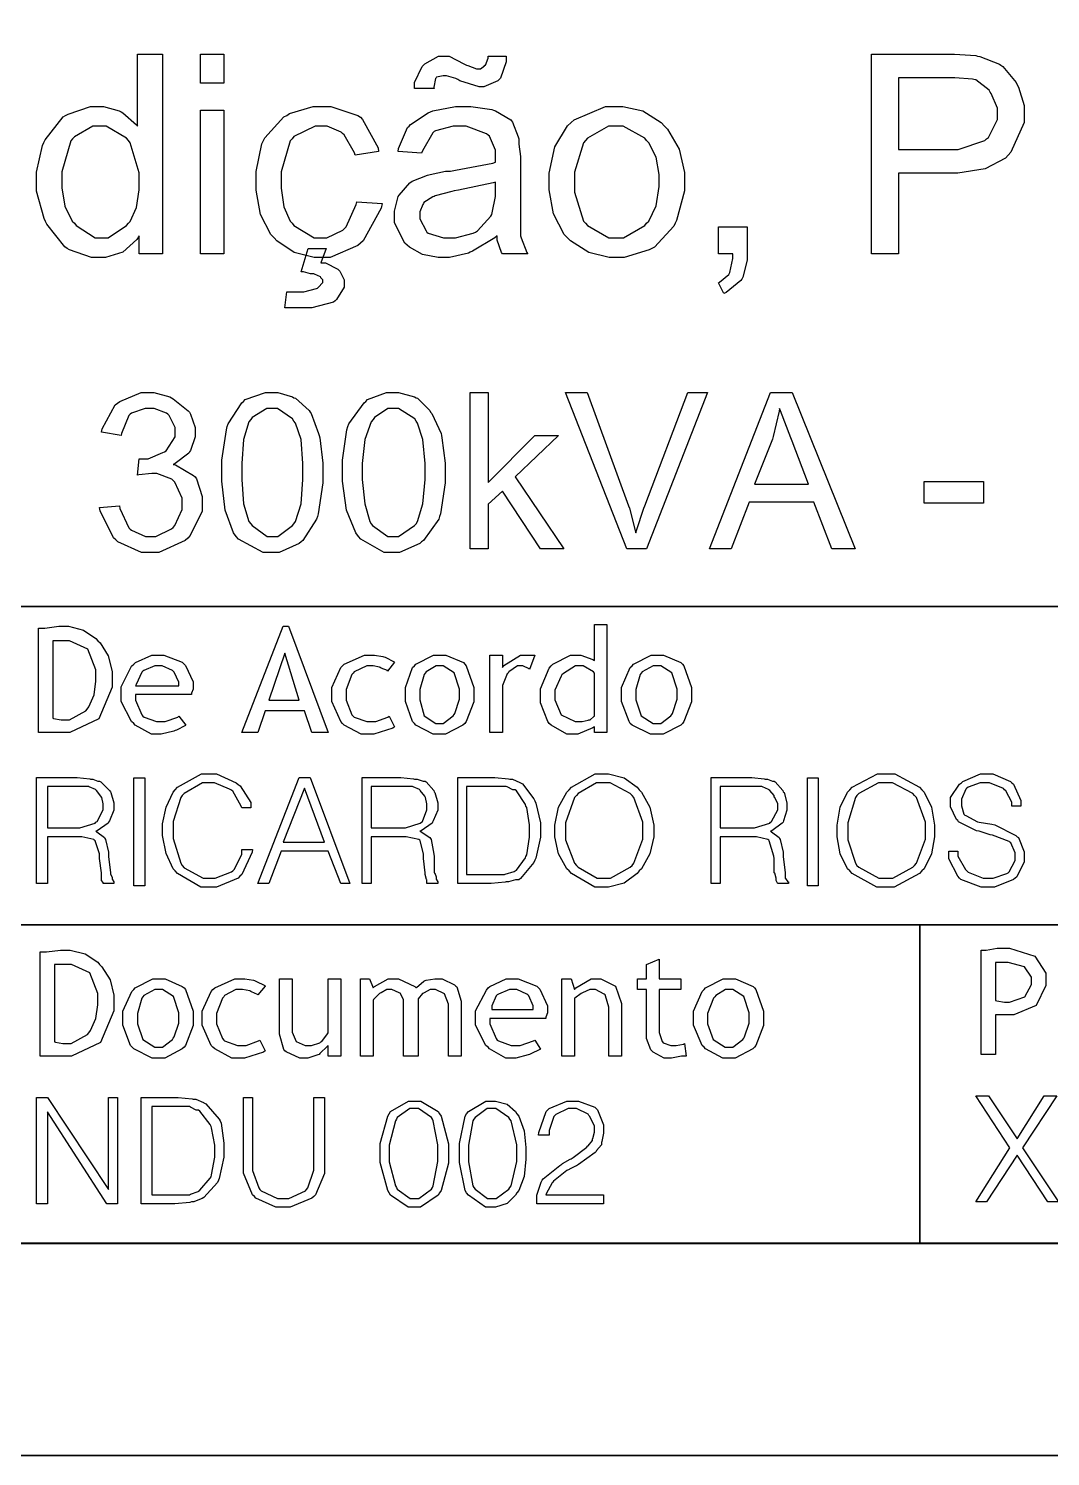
# Model space of a CAD drawing. Extents: x 0 to 210, y 0 to 297.
# Drawn here: x 110.72 to 134.81, y -0.41 to 33.24 of the extents above; entities that cross this region are included whole.
import ezdxf

# ---------------------------------------------------------------- set-up
doc = ezdxf.new("R2010")
doc.units = 0
doc.header["$MEASUREMENT"] = 0
for name, color, linetype in [('C00-00-00-BLACK', 7, 'Continuous'), ('C59-59-59', 251, 'Continuous'), ('CFF-7E-00', 30, 'Continuous')]:
    doc.layers.add(name, color=color, linetype=linetype)

msp = doc.modelspace()

# ---------------------------------------------------------------- linework, layer by layer
at = {"layer": 'C00-00-00-BLACK', "const_width": 0.0423}
msp.add_lwpolyline([(0.0427, -0.3886), (210.36, -0.3886), (210.36, 296.883), (0.0427, 296.883), (0.0427, -0.3886)], close=True, dxfattribs=at)
at = {"layer": 'C00-00-00-BLACK'}
for points in [[(113.324, 27.9273), (113.324, 28.3531), (113.271, 28.2677), (112.936, 27.9701), (112.527, 27.8419), (112.39, 27.8419), (112.199, 27.8419), (111.68, 28.0224), (111.628, 28.0541), (111.574, 28.0968), (111.148, 28.6274), (111.117, 28.6907), (111.085, 28.7652), (110.906, 29.4087), (110.906, 29.6223), (110.906, 29.8566), (111.042, 30.4822), (111.075, 30.5566), (111.107, 30.62), (111.531, 31.1602), (111.585, 31.1919), (111.649, 31.2236), (112.172, 31.4027), (112.347, 31.4027), (112.484, 31.4027), (112.854, 31.298), (112.897, 31.276), (112.94, 31.2553), (113.26, 30.97), (113.282, 30.9383), (113.282, 32.6333), (113.874, 32.6333), (113.874, 27.9273), (113.324, 27.9273)], [(114.766, 31.9539), (114.766, 32.6333), (115.318, 32.6333), (115.318, 31.9539), (114.766, 31.9539)], [(119.811, 31.8272), (119.811, 31.9664), (119.991, 32.3481), (120.023, 32.3798), (120.055, 32.4115), (120.381, 32.592), (120.492, 32.592), (120.628, 32.592), (120.978, 32.4115), (121.041, 32.3798), (121.073, 32.3701), (121.272, 32.293), (121.338, 32.293), (121.369, 32.293), (121.465, 32.3591), (121.465, 32.3798), (121.485, 32.3798), (121.55, 32.5396), (121.55, 32.592), (121.976, 32.592), (121.976, 32.4542), (121.838, 32.0697), (121.806, 32.038), (121.775, 32.0063), (121.447, 31.8685), (121.338, 31.8685), (121.338, 31.8685), (120.883, 32.0063), (120.831, 32.038), (120.788, 32.0601), (120.565, 32.1235), (120.492, 32.1235), (120.492, 32.1235), (120.332, 32.0918), (120.322, 32.0807), (120.311, 32.0601), (120.268, 31.8589), (120.279, 31.8272), (119.811, 31.8272)], [(130.586, 27.9273), (130.586, 32.6333), (132.366, 32.6333), (132.545, 32.6333), (133.043, 32.603), (133.085, 32.592), (133.139, 32.5823), (133.606, 32.4018), (133.638, 32.3798), (133.679, 32.3481), (133.998, 31.965), (134.02, 31.9112), (134.051, 31.8589), (134.189, 31.422), (134.189, 31.276), (134.189, 31.0224), (133.871, 30.3223), (133.808, 30.2576), (133.744, 30.1845), (133.266, 29.9351), (132.621, 29.8345), (132.407, 29.8345), (131.22, 29.8345), (131.22, 27.9273), (130.586, 27.9273)], [(131.22, 30.3871), (132.407, 30.3871), (132.631, 30.3871), (133.256, 30.6007), (133.3, 30.6421), (133.342, 30.6737), (133.554, 31.0954), (133.554, 31.2346), (133.554, 31.3614), (133.405, 31.71), (133.385, 31.7417), (133.362, 31.7845), (133.043, 32.0284), (133.001, 32.038), (132.968, 32.0491), (132.547, 32.0807), (132.407, 32.0807), (131.22, 32.0807), (131.22, 30.3871)], [(114.766, 27.9273), (114.766, 31.3187), (115.318, 31.3187), (115.318, 27.9273), (114.766, 27.9273)], [(118.453, 29.1565), (119.049, 29.1152), (119.027, 29.0091), (118.602, 28.2346), (118.539, 28.1809), (118.475, 28.1285), (117.824, 27.8419), (117.607, 27.8419), (117.449, 27.8419), (116.975, 27.9645), (116.567, 28.236), (116.503, 28.3104), (116.429, 28.3848), (116.18, 28.8561), (116.08, 29.4308), (116.08, 29.6223), (116.08, 29.8676), (116.218, 30.5263), (116.25, 30.5993), (116.282, 30.6627), (116.736, 31.1602), (116.8, 31.1919), (116.863, 31.2346), (117.421, 31.4027), (117.607, 31.4027), (117.84, 31.4027), (118.475, 31.1919), (118.539, 31.1492), (118.591, 31.0968), (118.953, 30.4298), (118.965, 30.3444), (118.412, 30.2576), (118.401, 30.3113), (118.157, 30.7371), (118.116, 30.7689), (118.083, 30.8005), (117.758, 30.9383), (117.65, 30.9383), (117.469, 30.9383), (116.969, 30.6958), (116.928, 30.6421), (116.885, 30.5897), (116.673, 29.8649), (116.673, 29.6223), (116.673, 29.4776), (116.736, 29.0408), (116.885, 28.7032), (116.928, 28.6494), (116.969, 28.597), (117.447, 28.3104), (117.607, 28.3104), (117.744, 28.3104), (118.126, 28.4909), (118.157, 28.5226), (118.199, 28.5654), (118.442, 29.0932), (118.453, 29.1565)], [(121.763, 28.3531), (121.71, 28.3104), (121.179, 27.9907), (121.127, 27.9687), (121.084, 27.948), (120.639, 27.8419), (120.492, 27.8419), (120.369, 27.8419), (120.001, 27.9122), (119.694, 28.0858), (119.641, 28.1382), (119.587, 28.1823), (119.345, 28.6604), (119.345, 28.8189), (119.345, 28.936), (119.42, 29.253), (119.43, 29.2847), (119.451, 29.3164), (119.705, 29.6017), (119.727, 29.6223), (119.759, 29.6444), (120.118, 29.7822), (120.15, 29.7918), (120.182, 29.8028), (120.541, 29.8772), (120.661, 29.8772), (120.777, 29.8993), (121.657, 30.0674), (121.722, 30.0881), (121.722, 30.1308), (121.722, 30.2259), (121.722, 30.2576), (121.722, 30.3747), (121.582, 30.7055), (121.55, 30.7261), (121.507, 30.7578), (121.03, 30.9383), (120.872, 30.9383), (120.723, 30.9383), (120.311, 30.8322), (120.279, 30.8102), (120.246, 30.7785), (120.001, 30.3568), (119.98, 30.303), (119.43, 30.3444), (119.44, 30.4092), (119.652, 30.9066), (119.684, 30.9383), (119.716, 30.981), (120.139, 31.2553), (120.192, 31.276), (120.245, 31.298), (120.778, 31.4027), (120.957, 31.4027), (121.138, 31.4027), (121.635, 31.3297), (121.679, 31.3187), (121.721, 31.298), (122.081, 31.0872), (122.102, 31.0651), (122.123, 31.0334), (122.261, 30.6848), (122.272, 30.6421), (122.272, 30.5153), (122.315, 30.2273), (122.315, 30.1308), (122.315, 29.3688), (122.315, 29.1152), (122.315, 28.5447), (122.315, 28.3531), (122.324, 28.3104), (122.462, 27.959), (122.484, 27.9273), (121.89, 27.9273), (121.868, 27.959), (121.763, 28.2553), (121.763, 28.3531)], [(122.991, 29.6223), (122.991, 29.8304), (123.119, 30.4505), (123.417, 30.9494), (123.503, 31.0224), (123.576, 31.0858), (124.316, 31.4027), (124.564, 31.4027), (124.722, 31.4027), (125.198, 31.298), (125.632, 31.0238), (125.706, 30.9383), (125.78, 30.8653), (126.052, 30.3968), (126.175, 29.8483), (126.175, 29.665), (126.175, 29.4115), (125.991, 28.7128), (125.96, 28.6494), (125.928, 28.586), (125.473, 28.0858), (125.41, 28.0541), (125.347, 28.0224), (124.759, 27.8419), (124.564, 27.8419), (124.404, 27.8419), (123.926, 27.9645), (123.49, 28.236), (123.417, 28.3104), (123.343, 28.3848), (123.092, 28.8713), (122.991, 29.4349), (122.991, 29.6223)], [(111.499, 29.6223), (111.499, 29.4817), (111.567, 29.0573), (111.744, 28.7032), (111.797, 28.6494), (111.839, 28.597), (112.282, 28.3104), (112.431, 28.3104), (112.59, 28.3104), (113.025, 28.597), (113.07, 28.6494), (113.111, 28.6921), (113.26, 29.0201), (113.324, 29.4418), (113.324, 29.581), (113.324, 29.8359), (113.111, 30.547), (113.07, 30.5993), (113.025, 30.6531), (112.548, 30.9383), (112.39, 30.9383), (112.23, 30.9383), (111.796, 30.6848), (111.755, 30.6421), (111.712, 30.5897), (111.499, 29.8649), (111.499, 29.6223)], [(123.587, 29.6223), (123.587, 29.3798), (123.799, 28.7032), (123.842, 28.6494), (123.894, 28.597), (124.395, 28.3104), (124.564, 28.3104), (124.743, 28.3104), (125.24, 28.597), (125.283, 28.6494), (125.335, 28.7032), (125.51, 29.0628), (125.579, 29.5148), (125.579, 29.665), (125.579, 29.8028), (125.51, 30.2121), (125.335, 30.547), (125.283, 30.5993), (125.24, 30.6531), (124.732, 30.9383), (124.564, 30.9383), (124.383, 30.9383), (123.894, 30.6531), (123.842, 30.5993), (123.799, 30.547), (123.587, 29.8538), (123.587, 29.6223)], [(121.722, 29.6223), (121.668, 29.6017), (120.85, 29.4335), (120.745, 29.4115), (120.691, 29.4018), (120.3, 29.2957), (120.279, 29.2847), (120.246, 29.2751), (120.033, 29.1373), (120.023, 29.1152), (120.012, 29.0945), (119.939, 28.9195), (119.939, 28.8603), (119.939, 28.7555), (120.085, 28.4689), (120.107, 28.4372), (120.139, 28.4165), (120.498, 28.3104), (120.618, 28.3104), (120.777, 28.3104), (121.2, 28.4165), (121.254, 28.4372), (121.295, 28.4689), (121.612, 28.8189), (121.634, 28.8603), (121.645, 28.8933), (121.722, 29.2819), (121.722, 29.4115), (121.722, 29.6223)], [(126.979, 27.9273), (126.979, 28.564), (127.659, 28.564), (127.659, 27.9273), (127.659, 27.7799), (127.552, 27.3775), (127.532, 27.3348), (127.51, 27.3031), (127.158, 27.0178), (127.106, 26.9958), (126.979, 27.2493), (127, 27.2603), (127.222, 27.4409), (127.233, 27.4616), (127.243, 27.4932), (127.317, 27.8198), (127.317, 27.9273), (126.979, 27.9273)], [(117.139, 27.5029), (117.308, 28.0541), (117.734, 28.0541), (117.607, 27.7151), (117.712, 27.7151), (118.008, 27.5676), (118.03, 27.5456), (118.051, 27.5249), (118.157, 27.3182), (118.157, 27.2493), (118.157, 27.1446), (117.978, 26.858), (117.946, 26.8263), (117.904, 26.7946), (117.394, 26.6568), (117.224, 26.6568), (117.107, 26.6568), (116.845, 26.6568), (116.759, 26.6568), (116.8, 27.0371), (116.873, 27.0371), (117.04, 27.0371), (117.096, 27.0371), (117.202, 27.0371), (117.501, 27.1129), (117.523, 27.1225), (117.544, 27.1336), (117.65, 27.2535), (117.65, 27.2921), (117.65, 27.3141), (117.607, 27.361), (117.607, 27.3761), (117.596, 27.3871), (117.458, 27.4519), (117.438, 27.4616), (117.362, 27.4616), (117.194, 27.5029), (117.139, 27.5029)], [(112.39, 21.9494), (112.856, 21.9921), (112.866, 21.9287), (113.079, 21.474), (113.112, 21.4423), (113.144, 21.4216), (113.469, 21.2728), (113.578, 21.2728), (113.714, 21.2728), (114.085, 21.4519), (114.128, 21.4836), (114.16, 21.5263), (114.34, 21.9081), (114.34, 22.0348), (114.34, 22.174), (114.16, 22.5461), (114.128, 22.5874), (114.096, 22.6191), (113.739, 22.7569), (113.621, 22.7569), (113.621, 22.7569), (113.313, 22.7252), (113.282, 22.7142), (113.324, 23.0959), (113.345, 23.0959), (113.409, 23.0959), (113.409, 23.0959), (113.535, 23.0959), (113.884, 23.2447), (113.917, 23.2654), (113.958, 23.2875), (114.171, 23.6196), (114.171, 23.7298), (114.171, 23.8359), (114.033, 24.1226), (114.001, 24.1543), (113.969, 24.1763), (113.676, 24.2838), (113.578, 24.2838), (113.461, 24.2838), (113.144, 24.1763), (113.112, 24.1543), (113.079, 24.1226), (112.907, 23.6995), (112.897, 23.6457), (112.431, 23.7298), (112.452, 23.8042), (112.759, 24.3692), (112.813, 24.4106), (112.866, 24.4533), (113.367, 24.6641), (113.535, 24.6641), (113.672, 24.6641), (114.042, 24.5594), (114.085, 24.5374), (114.126, 24.5167), (114.479, 24.23), (114.512, 24.1984), (114.533, 24.1556), (114.639, 23.8373), (114.639, 23.7298), (114.639, 23.6141), (114.533, 23.2971), (114.512, 23.2654), (114.49, 23.2337), (114.169, 22.9912), (114.128, 22.9691), (114.18, 22.9595), (114.607, 22.7046), (114.639, 22.6715), (114.671, 22.6301), (114.808, 22.2154), (114.808, 22.0762), (114.808, 21.8653), (114.522, 21.2935), (114.469, 21.2301), (114.405, 21.1777), (113.785, 20.8911), (113.578, 20.8911), (113.375, 20.8911), (112.823, 21.146), (112.77, 21.1873), (112.717, 21.2411), (112.4, 21.8763), (112.39, 21.9494)], [(115.274, 22.7996), (115.274, 23.0642), (115.379, 23.7849), (115.401, 23.858), (115.422, 23.9214), (115.739, 24.4216), (115.781, 24.4533), (115.824, 24.496), (116.302, 24.6641), (116.462, 24.6641), (116.589, 24.6641), (116.938, 24.5594), (116.969, 24.5374), (117.011, 24.5277), (117.332, 24.2411), (117.354, 24.1984), (117.374, 24.1667), (117.554, 23.6995), (117.565, 23.6457), (117.585, 23.5934), (117.65, 22.9981), (117.65, 22.7996), (117.65, 22.5351), (117.544, 21.8019), (117.523, 21.7386), (117.501, 21.6752), (117.18, 21.1777), (117.139, 21.146), (117.096, 21.1046), (116.621, 20.8911), (116.462, 20.8911), (116.248, 20.8911), (115.664, 21.2094), (115.612, 21.2728), (115.548, 21.3582), (115.347, 21.8929), (115.274, 22.5737), (115.274, 22.7996)], [(118.116, 22.7996), (118.116, 23.0642), (118.22, 23.7849), (118.243, 23.858), (118.263, 23.9214), (118.623, 24.4216), (118.666, 24.4533), (118.708, 24.496), (119.155, 24.6641), (119.304, 24.6641), (119.44, 24.6641), (119.811, 24.5594), (119.853, 24.5374), (119.885, 24.5277), (120.171, 24.2411), (120.192, 24.1984), (120.224, 24.1667), (120.438, 23.6995), (120.449, 23.6457), (120.458, 23.5934), (120.534, 22.9981), (120.534, 22.7996), (120.534, 22.5351), (120.427, 21.8019), (120.406, 21.7386), (120.384, 21.6752), (120.022, 21.1777), (119.98, 21.146), (119.937, 21.1046), (119.462, 20.8911), (119.304, 20.8911), (119.101, 20.8911), (118.549, 21.2094), (118.496, 21.2728), (118.433, 21.3582), (118.211, 21.8929), (118.116, 22.5737), (118.116, 22.7996)], [(121.127, 20.9765), (121.127, 24.6641), (121.55, 24.6641), (121.55, 22.5447), (122.652, 23.6457), (123.206, 23.6457), (122.188, 22.6715), (123.333, 20.9765), (122.78, 20.9765), (121.89, 22.3339), (121.55, 22.0348), (121.55, 20.9765), (121.127, 20.9765)], [(124.817, 20.9765), (123.376, 24.6641), (123.883, 24.6641), (124.86, 21.9921), (124.881, 21.9397), (125.018, 21.4106), (125.029, 21.3568), (125.05, 21.4106), (125.218, 21.9397), (125.24, 21.9921), (126.258, 24.6641), (126.724, 24.6641), (125.283, 20.9765), (124.817, 20.9765)], [(126.767, 20.9765), (128.209, 24.6641), (128.717, 24.6641), (130.201, 20.9765), (129.651, 20.9765), (129.228, 22.0762), (127.701, 22.0762), (127.276, 20.9765), (126.767, 20.9765)], [(115.739, 22.7996), (115.739, 22.6109), (115.781, 22.0417), (115.91, 21.6228), (115.954, 21.569), (115.985, 21.5277), (116.342, 21.2728), (116.462, 21.2728), (116.589, 21.2728), (116.938, 21.5277), (116.969, 21.569), (117.011, 21.6228), (117.139, 22.0417), (117.181, 22.6109), (117.181, 22.7996), (117.181, 22.9884), (117.139, 23.552), (117.011, 23.9434), (116.969, 23.9848), (116.938, 24.0385), (116.581, 24.2838), (116.462, 24.2838), (116.334, 24.2838), (115.985, 24.0702), (115.954, 24.0275), (115.91, 23.9751), (115.781, 23.5562), (115.739, 22.9898), (115.739, 22.7996)], [(118.582, 22.7996), (118.582, 22.6109), (118.64, 22.0417), (118.762, 21.6228), (118.795, 21.569), (118.827, 21.5277), (119.184, 21.2728), (119.304, 21.2728), (119.44, 21.2728), (119.811, 21.5277), (119.853, 21.569), (119.885, 21.6228), (120.007, 22.0417), (120.066, 22.6109), (120.066, 22.7996), (120.066, 22.9884), (120.007, 23.552), (119.885, 23.9434), (119.853, 23.9848), (119.822, 24.0385), (119.433, 24.2838), (119.304, 24.2838), (119.187, 24.2838), (118.87, 24.0702), (118.838, 24.0275), (118.794, 23.9751), (118.645, 23.5562), (118.582, 22.9898), (118.582, 22.7996)], [(127.828, 22.5034), (129.1, 22.5034), (128.717, 23.519), (128.685, 23.5934), (128.441, 24.23), (128.421, 24.2838), (128.41, 24.2204), (128.272, 23.6251), (128.251, 23.5617), (127.828, 22.5034)], [(131.826, 22.564), (133.223, 22.564), (133.223, 22.0555), (131.826, 22.0555), (131.826, 22.564)], [(124.053, 16.6522), (124.053, 16.7804), (124.021, 16.7597), (123.662, 16.6109), (123.544, 16.6109), (123.405, 16.6109), (123.034, 16.8231), (122.991, 16.8644), (122.96, 16.9072), (122.78, 17.3523), (122.78, 17.4997), (122.78, 17.6802), (122.991, 18.1694), (123.034, 18.2218), (123.077, 18.2645), (123.49, 18.4754), (123.629, 18.4754), (123.734, 18.4754), (124.021, 18.3706), (124.053, 18.3486), (124.053, 19.1961), (124.349, 19.1961), (124.349, 16.6522), (124.053, 16.6522)], [(111.456, 16.6522), (110.947, 16.6522), (110.947, 19.1106), (111.095, 19.1106), (111.428, 19.1534), (111.54, 19.1534), (111.656, 19.1534), (112.007, 19.0638), (112.305, 18.8681), (112.347, 18.8143), (112.4, 18.762), (112.595, 18.4547), (112.686, 18.0881), (112.686, 17.9655), (112.686, 17.7188), (112.373, 16.9761), (111.685, 16.6522), (111.456, 16.6522)], [(117.395, 16.6522), (117.224, 17.1607), (116.292, 17.1607), (116.123, 16.6522), (115.739, 16.6522), (116.716, 19.1534), (116.842, 19.1534), (117.777, 16.6522), (117.395, 16.6522)], [(111.286, 18.8143), (111.286, 16.9912), (111.307, 16.9816), (111.481, 16.9499), (111.54, 16.9499), (111.677, 16.9499), (112.062, 17.1621), (112.094, 17.2034), (112.135, 17.2572), (112.262, 17.5369), (112.305, 17.8594), (112.305, 17.9655), (112.305, 18.1281), (112.113, 18.6132), (111.683, 18.8143), (111.54, 18.8143), (111.476, 18.8143), (111.333, 18.8143), (111.286, 18.8143)], [(116.759, 18.5181), (116.377, 17.4143), (117.096, 17.4143), (116.759, 18.5181)], [(114.554, 17.5424), (113.239, 17.5424), (113.239, 17.4157), (113.386, 17.0656), (113.409, 17.0339), (113.44, 17.0133), (113.734, 16.9072), (113.832, 16.9072), (113.936, 16.9072), (114.233, 17.0133), (114.254, 17.0339), (114.424, 16.8217), (114.413, 16.8121), (114.202, 16.706), (114.171, 16.6949), (114.139, 16.6853), (113.845, 16.6109), (113.748, 16.6109), (113.61, 16.6109), (113.228, 16.8231), (113.196, 16.8644), (113.143, 16.9072), (112.897, 17.3839), (112.897, 17.5424), (112.897, 17.723), (113.143, 18.2108), (113.196, 18.2645), (113.237, 18.2962), (113.619, 18.4754), (113.748, 18.4754), (113.906, 18.4754), (114.34, 18.3072), (114.383, 18.2645), (114.414, 18.2328), (114.596, 17.8415), (114.596, 17.7105), (114.596, 17.6692), (114.554, 17.5741), (114.554, 17.5424)], [(113.789, 18.2218), (113.694, 18.2218), (113.429, 18.1143), (113.409, 18.0923), (113.386, 18.0716), (113.249, 17.785), (113.239, 17.7533), (114.254, 17.7533), (114.254, 17.8387), (114.148, 18.0716), (114.128, 18.0923), (114.106, 18.1143), (113.867, 18.2218), (113.789, 18.2218)], [(119.345, 18.3059), (119.177, 18.0923), (119.177, 18.1143), (119.028, 18.1694), (119.007, 18.1791), (118.985, 18.1901), (118.842, 18.2218), (118.795, 18.2218), (118.688, 18.2218), (118.39, 18.0826), (118.369, 18.0496), (118.338, 18.0178), (118.2, 17.6623), (118.2, 17.5424), (118.2, 17.4157), (118.338, 17.0656), (118.369, 17.0339), (118.39, 17.0133), (118.693, 16.9072), (118.795, 16.9072), (118.9, 16.9072), (119.187, 17.0133), (119.218, 17.0339), (119.345, 16.7804), (119.302, 16.7487), (118.856, 16.6109), (118.708, 16.6109), (118.559, 16.6109), (118.157, 16.8231), (118.116, 16.8644), (118.073, 16.9072), (117.861, 17.3839), (117.861, 17.5424), (117.861, 17.7133), (118.073, 18.1791), (118.116, 18.2218), (118.157, 18.2645), (118.635, 18.4754), (118.795, 18.4754), (118.868, 18.4754), (119.07, 18.4451), (119.091, 18.434), (119.123, 18.4244), (119.334, 18.3169), (119.345, 18.3059)], [(119.6, 17.5424), (119.6, 17.7133), (119.768, 18.1791), (119.811, 18.2218), (119.842, 18.2645), (120.264, 18.4754), (120.406, 18.4754), (120.554, 18.4754), (120.967, 18.2962), (120.999, 18.2645), (121.03, 18.2218), (121.211, 17.7133), (121.211, 17.5424), (121.211, 17.3729), (121.03, 16.9072), (120.999, 16.8644), (120.956, 16.8231), (120.542, 16.6109), (120.406, 16.6109), (120.257, 16.6109), (119.842, 16.8231), (119.811, 16.8644), (119.768, 16.9072), (119.6, 17.3839), (119.6, 17.5424)], [(119.939, 17.5424), (119.939, 17.4184), (120.044, 17.045), (120.315, 16.8644), (120.406, 16.8644), (120.49, 16.8644), (120.723, 17.045), (120.745, 17.0767), (120.766, 17.0987), (120.872, 17.4322), (120.872, 17.5424), (120.872, 17.672), (120.749, 18.0578), (120.492, 18.2218), (120.406, 18.2218), (120.321, 18.2218), (120.086, 18.0826), (120.066, 18.0496), (120.044, 18.0178), (119.939, 17.6623), (119.939, 17.5424)], [(122.525, 18.1378), (122.514, 18.1488), (122.364, 18.2218), (122.315, 18.2218), (122.24, 18.2218), (122.039, 18.0826), (122.018, 18.0496), (121.996, 18.0289), (121.89, 17.7602), (121.89, 17.6692), (121.89, 16.6522), (121.593, 16.6522), (121.593, 18.4754), (121.89, 18.4754), (121.89, 18.1791), (121.922, 18.2328), (122.311, 18.4754), (122.441, 18.4754), (122.494, 18.4754), (122.612, 18.4754), (122.652, 18.4754), (122.525, 18.1378)], [(124.053, 18.0496), (124.03, 18.0826), (123.792, 18.2218), (123.714, 18.2218), (123.607, 18.2218), (123.322, 18.0413), (123.29, 18.0082), (123.268, 17.9765), (123.121, 17.6513), (123.121, 17.5424), (123.121, 17.4239), (123.274, 17.0656), (123.603, 16.9072), (123.714, 16.9072), (123.766, 16.9072), (123.904, 16.9402), (123.926, 16.9499), (123.957, 16.9499), (124.041, 17.0243), (124.053, 17.0339), (124.053, 18.0496)], [(124.69, 17.5424), (124.69, 17.7133), (124.901, 18.1791), (124.944, 18.2218), (124.976, 18.2645), (125.396, 18.4754), (125.537, 18.4754), (125.685, 18.4754), (126.088, 18.2962), (126.132, 18.2645), (126.164, 18.2218), (126.344, 17.7133), (126.344, 17.5424), (126.344, 17.3729), (126.164, 16.9072), (126.132, 16.8644), (126.088, 16.8231), (125.674, 16.6109), (125.537, 16.6109), (125.377, 16.6109), (124.943, 16.8231), (124.901, 16.8644), (124.87, 16.9072), (124.69, 17.3839), (124.69, 17.5424)], [(125.029, 17.5424), (125.029, 17.4184), (125.155, 17.045), (125.44, 16.8644), (125.537, 16.8644), (125.621, 16.8644), (125.853, 17.045), (125.876, 17.0767), (125.896, 17.0987), (126.005, 17.4322), (126.005, 17.5424), (126.005, 17.672), (125.881, 18.0578), (125.622, 18.2218), (125.537, 18.2218), (125.441, 18.2218), (125.177, 18.0826), (125.156, 18.0496), (125.134, 18.0178), (125.029, 17.6623), (125.029, 17.5424)], [(110.906, 13.0914), (110.906, 15.5925), (111.755, 15.5925), (111.859, 15.5925), (112.156, 15.5608), (112.178, 15.5498), (112.23, 15.5498), (112.35, 15.5071), (112.39, 15.5071), (112.422, 15.4864), (112.621, 15.2852), (112.644, 15.2535), (112.653, 15.2328), (112.729, 14.9944), (112.729, 14.9145), (112.729, 14.8194), (112.621, 14.5659), (112.601, 14.5342), (112.59, 14.5135), (112.336, 14.333), (112.305, 14.322), (112.325, 14.3123), (112.506, 14.1745), (112.517, 14.1525), (112.527, 14.1318), (112.601, 13.8286), (112.601, 13.7267), (112.644, 13.3449), (112.644, 13.3132), (112.686, 13.243), (112.686, 13.2182), (112.686, 13.1975), (112.729, 13.1341), (112.729, 13.1341), (112.729, 13.0914), (112.474, 13.0914), (112.474, 13.1134), (112.431, 13.1616), (112.431, 13.1768), (112.431, 13.2195), (112.431, 13.3146), (112.431, 13.3449), (112.39, 13.6839), (112.39, 13.7914), (112.284, 14.1001), (112.263, 14.1097), (112.252, 14.1318), (111.974, 14.1952), (111.882, 14.1952), (111.16, 14.1952), (111.16, 13.0914), (110.906, 13.0914)], [(113.199, 15.5787), (113.454, 15.5787), (113.454, 13.039), (113.199, 13.039), (113.199, 15.5787)], [(115.739, 13.8961), (115.997, 13.8961), (115.985, 13.8327), (115.739, 13.3036), (115.697, 13.2608), (115.655, 13.2195), (115.146, 13.0073), (114.978, 13.0073), (114.776, 13.0073), (114.223, 13.3242), (114.171, 13.3876), (114.128, 13.4414), (113.958, 13.7969), (113.874, 14.2227), (113.874, 14.3647), (113.874, 14.497), (113.958, 14.8939), (114.128, 15.2438), (114.171, 15.2962), (114.223, 15.3596), (114.789, 15.6766), (114.978, 15.6766), (115.146, 15.6766), (115.612, 15.4657), (115.655, 15.423), (115.707, 15.3913), (115.954, 15.0027), (115.954, 14.8718), (115.739, 14.8718), (115.728, 14.9145), (115.527, 15.2645), (115.485, 15.2962), (115.454, 15.3183), (115.097, 15.4643), (114.978, 15.4643), (114.818, 15.4643), (114.383, 15.2108), (114.34, 15.1681), (114.308, 15.1157), (114.128, 14.5535), (114.128, 14.3647), (114.128, 14.1525), (114.308, 13.5682), (114.34, 13.5144), (114.383, 13.4621), (114.829, 13.2182), (114.978, 13.2182), (115.115, 13.2182), (115.496, 13.367), (115.528, 13.3876), (115.559, 13.4193), (115.739, 13.7776), (115.739, 13.8961)], [(116.123, 13.0914), (117.096, 15.5925), (117.354, 15.5925), (118.285, 13.0914), (118.073, 13.0914), (117.777, 13.8534), (116.673, 13.8534), (116.377, 13.0914), (116.123, 13.0914)], [(118.582, 13.0914), (118.582, 15.5925), (119.388, 15.5925), (119.493, 15.5925), (119.789, 15.5608), (119.811, 15.5498), (119.874, 15.5498), (120.017, 15.5071), (120.066, 15.5071), (120.086, 15.4864), (120.268, 15.2852), (120.279, 15.2535), (120.289, 15.2328), (120.365, 14.9944), (120.365, 14.9145), (120.365, 14.8194), (120.257, 14.5659), (120.237, 14.5342), (120.226, 14.5135), (119.971, 14.333), (119.939, 14.322), (119.971, 14.3123), (120.171, 14.1745), (120.192, 14.1525), (120.203, 14.1318), (120.268, 13.7804), (120.279, 13.7267), (120.279, 13.3449), (120.289, 13.3353), (120.322, 13.2485), (120.322, 13.2182), (120.322, 13.1975), (120.365, 13.1341), (120.365, 13.1341), (120.365, 13.0914), (120.107, 13.0914), (120.107, 13.1134), (120.107, 13.1616), (120.107, 13.1768), (120.096, 13.1878), (120.066, 13.3064), (120.066, 13.3449), (120.023, 13.6839), (120.023, 13.7914), (119.949, 14.1001), (119.939, 14.1097), (119.917, 14.1318), (119.615, 14.1952), (119.514, 14.1952), (118.795, 14.1952), (118.795, 13.0914), (118.582, 13.0914)], [(121.423, 15.5925), (121.593, 15.5925), (121.708, 15.5925), (122.028, 15.5608), (122.06, 15.5498), (122.123, 15.5498), (122.293, 15.4754), (122.315, 15.4643), (122.356, 15.4437), (122.63, 15.084), (122.652, 15.0413), (122.673, 14.9889), (122.78, 14.5218), (122.78, 14.3647), (122.78, 14.1841), (122.673, 13.6853), (122.652, 13.6426), (122.63, 13.5902), (122.313, 13.2085), (122.272, 13.1768), (122.198, 13.1768), (122.031, 13.1341), (121.976, 13.1341), (121.954, 13.1244), (121.619, 13.0914), (121.507, 13.0914), (120.831, 13.0914), (120.831, 15.5925), (121.423, 15.5925)], [(123.121, 14.322), (123.121, 14.4639), (123.21, 14.8883), (123.406, 15.2438), (123.46, 15.2962), (123.512, 15.3596), (124.076, 15.6766), (124.265, 15.6766), (124.386, 15.6766), (124.752, 15.5815), (125.06, 15.3596), (125.113, 15.2962), (125.166, 15.2438), (125.361, 14.8883), (125.452, 14.4639), (125.452, 14.322), (125.452, 14.1897), (125.361, 13.7914), (125.166, 13.4414), (125.113, 13.3876), (125.06, 13.3242), (124.752, 13.1024), (124.386, 13.0073), (124.265, 13.0073), (124.063, 13.0073), (123.512, 13.3242), (123.46, 13.3876), (123.406, 13.4414), (123.21, 13.7914), (123.121, 14.1897), (123.121, 14.322)], [(126.81, 13.0914), (126.81, 15.5925), (127.659, 15.5925), (127.763, 15.5925), (128.06, 15.5608), (128.082, 15.5498), (128.134, 15.5498), (128.254, 15.5071), (128.294, 15.5071), (128.315, 15.4864), (128.494, 15.2852), (128.505, 15.2535), (128.525, 15.2328), (128.59, 14.9944), (128.59, 14.9145), (128.59, 14.8194), (128.514, 14.5659), (128.505, 14.5342), (128.483, 14.5135), (128.24, 14.333), (128.209, 14.322), (128.229, 14.3123), (128.41, 14.1745), (128.421, 14.1525), (128.431, 14.1318), (128.505, 13.8286), (128.505, 13.7267), (128.548, 13.3449), (128.548, 13.3132), (128.548, 13.243), (128.548, 13.2182), (128.557, 13.2085), (128.614, 13.1341), (128.633, 13.1341), (128.633, 13.0914), (128.378, 13.0914), (128.367, 13.1024), (128.337, 13.1589), (128.337, 13.1768), (128.337, 13.2195), (128.304, 13.3353), (128.294, 13.3449), (128.294, 13.6839), (128.283, 13.7377), (128.177, 14.1001), (128.167, 14.1097), (128.145, 14.1318), (127.875, 14.1952), (127.786, 14.1952), (127.021, 14.1952), (127.021, 13.0914), (126.81, 13.0914)], [(129.074, 15.5787), (129.329, 15.5787), (129.329, 13.039), (129.074, 13.039), (129.074, 15.5787)], [(129.778, 14.322), (129.778, 14.4639), (129.846, 14.8883), (130.021, 15.2438), (130.074, 15.2962), (130.127, 15.3596), (130.724, 15.6766), (130.923, 15.6766), (131.136, 15.6766), (131.72, 15.3596), (131.773, 15.2962), (131.826, 15.2438), (132, 14.8883), (132.07, 14.4639), (132.07, 14.322), (132.07, 14.1897), (132, 13.7914), (131.826, 13.4414), (131.773, 13.3876), (131.72, 13.3242), (131.122, 13.0073), (130.923, 13.0073), (130.711, 13.0073), (130.127, 13.3242), (130.074, 13.3876), (130.021, 13.4414), (129.846, 13.7914), (129.778, 14.1897), (129.778, 14.322)], [(132.407, 13.8534), (132.62, 13.8534), (132.62, 13.7377), (132.8, 13.4193), (132.832, 13.3876), (132.864, 13.356), (133.222, 13.2182), (133.342, 13.2182), (133.458, 13.2182), (133.776, 13.3242), (133.808, 13.3449), (133.828, 13.367), (133.977, 13.6371), (133.977, 13.7267), (133.977, 13.8121), (133.871, 14.0463), (133.85, 14.0684), (133.828, 14.0794), (133.437, 14.2282), (133.385, 14.2379), (133.128, 14.322), (133.064, 14.333), (132.64, 14.5438), (132.62, 14.5755), (132.588, 14.5976), (132.45, 14.8994), (132.45, 14.9986), (132.45, 15.1157), (132.662, 15.4327), (132.705, 15.4643), (132.737, 15.4974), (133.158, 15.6766), (133.3, 15.6766), (133.448, 15.6766), (133.86, 15.4974), (133.893, 15.4643), (133.934, 15.4327), (134.104, 15.044), (134.104, 14.9145), (133.893, 14.9145), (133.893, 15.011), (133.755, 15.2756), (133.724, 15.2962), (133.701, 15.3279), (133.368, 15.4643), (133.258, 15.4643), (133.15, 15.4643), (132.864, 15.3596), (132.832, 15.3376), (132.81, 15.3169), (132.705, 15.0785), (132.705, 14.9986), (132.705, 14.9255), (132.767, 14.7243), (132.789, 14.7023), (132.81, 14.6926), (133.085, 14.5452), (133.128, 14.5342), (133.427, 14.4914), (133.49, 14.4708), (133.988, 14.2269), (134.02, 14.1952), (134.051, 14.1745), (134.189, 13.8396), (134.189, 13.7267), (134.189, 13.5999), (134.009, 13.2498), (133.977, 13.2182), (133.934, 13.1864), (133.489, 13.0073), (133.342, 13.0073), (133.171, 13.0073), (132.694, 13.1864), (132.662, 13.2182), (132.62, 13.2608), (132.407, 13.6743), (132.407, 13.8107), (132.407, 13.8534)], [(111.16, 14.406), (111.797, 14.406), (111.924, 14.406), (112.282, 14.5135), (112.305, 14.5342), (112.336, 14.5562), (112.474, 14.8249), (112.474, 14.9145), (112.474, 14.9683), (112.441, 15.1171), (112.431, 15.1267), (112.42, 15.1488), (112.314, 15.2866), (112.305, 15.2962), (112.294, 15.3072), (112.145, 15.3706), (112.135, 15.3803), (112.05, 15.3803), (111.859, 15.3803), (111.797, 15.3803), (111.712, 15.3803), (111.16, 15.3803), (111.16, 14.406)], [(116.716, 14.0684), (117.691, 14.0684), (117.224, 15.3376), (116.716, 14.0684)], [(118.795, 14.406), (119.473, 14.406), (119.6, 14.406), (119.949, 14.5135), (119.98, 14.5342), (120.001, 14.5562), (120.107, 14.8249), (120.107, 14.9145), (120.107, 14.9683), (120.075, 15.1171), (120.066, 15.1267), (120.055, 15.1488), (119.949, 15.2866), (119.939, 15.2962), (119.928, 15.3072), (119.779, 15.3706), (119.769, 15.3803), (119.769, 15.3803), (119.514, 15.3803), (119.43, 15.3803), (119.345, 15.3803), (118.795, 15.3803), (118.795, 14.406)], [(121.041, 13.3036), (121.55, 13.3036), (121.645, 13.3036), (121.86, 13.3036), (121.933, 13.3036), (121.954, 13.3146), (122.166, 13.378), (122.188, 13.3876), (122.22, 13.4097), (122.43, 13.6949), (122.441, 13.7267), (122.462, 13.7694), (122.525, 14.1841), (122.525, 14.322), (122.525, 14.4708), (122.462, 14.8828), (122.441, 14.9145), (122.43, 14.9572), (122.22, 15.2756), (122.188, 15.2962), (122.134, 15.2962), (121.996, 15.3706), (121.976, 15.3803), (121.859, 15.3803), (121.594, 15.3803), (121.507, 15.3803), (121.465, 15.3803), (121.041, 15.3803), (121.041, 13.3036)], [(123.376, 14.322), (123.376, 14.1207), (123.587, 13.5682), (123.629, 13.5144), (123.671, 13.4731), (124.116, 13.2182), (124.265, 13.2182), (124.434, 13.2182), (124.901, 13.4731), (124.944, 13.5144), (124.985, 13.5682), (125.198, 14.1345), (125.198, 14.322), (125.198, 14.5342), (124.985, 15.1157), (124.944, 15.1681), (124.901, 15.2108), (124.423, 15.4643), (124.265, 15.4643), (124.105, 15.4643), (123.671, 15.2108), (123.629, 15.1681), (123.587, 15.1157), (123.376, 14.5204), (123.376, 14.322)], [(127.021, 14.406), (127.701, 14.406), (127.828, 14.406), (128.186, 14.5135), (128.209, 14.5342), (128.229, 14.5562), (128.378, 14.8249), (128.378, 14.9145), (128.378, 14.9683), (128.304, 15.1171), (128.294, 15.1267), (128.294, 15.1694), (128.188, 15.2866), (128.167, 15.2962), (128.156, 15.3072), (128.018, 15.3706), (127.998, 15.3803), (127.923, 15.3803), (127.757, 15.3803), (127.701, 15.3803), (127.575, 15.3803), (127.021, 15.3803), (127.021, 14.406)], [(130.032, 14.322), (130.032, 14.1207), (130.212, 13.5682), (130.244, 13.5144), (130.286, 13.4731), (130.763, 13.2182), (130.923, 13.2182), (131.093, 13.2182), (131.559, 13.4731), (131.601, 13.5144), (131.644, 13.5682), (131.858, 14.1345), (131.858, 14.322), (131.858, 14.5342), (131.644, 15.1157), (131.601, 15.1681), (131.559, 15.2108), (131.082, 15.4643), (130.923, 15.4643), (130.752, 15.4643), (130.286, 15.2108), (130.244, 15.1681), (130.212, 15.1157), (130.032, 14.5204), (130.032, 14.322)], [(111.499, 9.022), (110.99, 9.022), (110.99, 11.4804), (111.137, 11.4804), (111.471, 11.5232), (111.583, 11.5232), (111.698, 11.5232), (112.05, 11.4336), (112.347, 11.2379), (112.39, 11.1841), (112.442, 11.1318), (112.638, 10.8245), (112.729, 10.4579), (112.729, 10.3353), (112.729, 10.0886), (112.415, 9.3459), (111.727, 9.022), (111.499, 9.022)], [(133.511, 9.9991), (133.511, 9.0647), (133.169, 9.0647), (133.169, 11.5232), (133.287, 11.5232), (133.55, 11.5645), (133.638, 11.5645), (133.838, 11.5645), (134.439, 11.3798), (134.699, 10.9788), (134.699, 10.8452), (134.699, 10.6881), (134.469, 10.2168), (133.94, 9.9991), (133.765, 9.9991), (133.701, 9.9991), (133.558, 9.9991), (133.511, 9.9991)], [(111.329, 11.1841), (111.329, 9.361), (111.35, 9.3514), (111.523, 9.3183), (111.583, 9.3183), (111.72, 9.3183), (112.103, 9.5319), (112.135, 9.5732), (112.176, 9.627), (112.305, 9.9067), (112.347, 10.2292), (112.347, 10.3353), (112.347, 10.4979), (112.156, 10.983), (111.726, 11.1841), (111.583, 11.1841), (111.519, 11.1841), (111.376, 11.1841), (111.329, 11.1841)], [(125.283, 10.5916), (125.071, 10.5916), (125.071, 10.8452), (125.283, 10.8452), (125.283, 11.1841), (125.579, 11.3109), (125.579, 10.8452), (126.091, 10.8452), (126.091, 10.5916), (125.579, 10.5916), (125.579, 9.6573), (125.579, 9.5843), (125.652, 9.372), (125.663, 9.361), (125.673, 9.3404), (125.856, 9.277), (125.918, 9.277), (125.982, 9.277), (126.153, 9.3086), (126.175, 9.3183), (126.217, 9.022), (126.11, 9.022), (125.87, 8.9793), (125.791, 8.9793), (125.695, 8.9793), (125.441, 9.1171), (125.41, 9.1488), (125.388, 9.1708), (125.283, 9.4409), (125.283, 9.5305), (125.283, 10.5916)], [(133.511, 11.2269), (133.511, 10.3367), (133.543, 10.327), (133.724, 10.2953), (133.724, 10.2953), (133.842, 10.2953), (134.199, 10.4235), (134.359, 10.7087), (134.359, 10.8024), (134.359, 10.8838), (134.193, 11.1263), (133.809, 11.2269), (133.681, 11.2269), (133.681, 11.2269), (133.552, 11.2269), (133.511, 11.2269)], [(112.94, 9.9109), (112.94, 10.0817), (113.153, 10.5503), (113.196, 10.5916), (113.228, 10.6343), (113.648, 10.8452), (113.789, 10.8452), (113.936, 10.8452), (114.34, 10.666), (114.383, 10.6329), (114.414, 10.5916), (114.596, 10.0817), (114.596, 9.9109), (114.596, 9.7427), (114.414, 9.277), (114.383, 9.2342), (114.34, 9.1929), (113.926, 8.9793), (113.789, 8.9793), (113.63, 8.9793), (113.196, 9.1929), (113.155, 9.2342), (113.122, 9.277), (112.94, 9.7524), (112.94, 9.9109)], [(116.292, 10.6757), (116.123, 10.4648), (116.112, 10.4758), (115.974, 10.5392), (115.954, 10.5489), (115.932, 10.5599), (115.755, 10.5916), (115.697, 10.5916), (115.601, 10.5916), (115.336, 10.4538), (115.316, 10.4221), (115.284, 10.3904), (115.146, 10.0307), (115.146, 9.9109), (115.146, 9.7841), (115.284, 9.4354), (115.316, 9.4038), (115.336, 9.3831), (115.638, 9.277), (115.739, 9.277), (115.845, 9.277), (116.133, 9.3831), (116.166, 9.4038), (116.292, 9.1488), (116.25, 9.1171), (115.804, 8.9793), (115.655, 8.9793), (115.506, 8.9793), (115.103, 9.1929), (115.062, 9.2342), (115.019, 9.277), (114.808, 9.7524), (114.808, 9.9109), (114.808, 10.0817), (115.019, 10.5503), (115.062, 10.5916), (115.103, 10.6343), (115.579, 10.8452), (115.739, 10.8452), (115.813, 10.8452), (116.016, 10.8135), (116.038, 10.8024), (116.07, 10.7928), (116.282, 10.6867), (116.292, 10.6757)], [(116.928, 10.8452), (116.928, 9.6573), (116.928, 9.587), (117.023, 9.372), (117.237, 9.277), (117.308, 9.277), (117.383, 9.277), (117.585, 9.3404), (117.607, 9.361), (117.628, 9.372), (117.766, 9.5526), (117.777, 9.5732), (117.777, 10.8452), (118.073, 10.8452), (118.073, 9.022), (117.777, 9.022), (117.777, 9.277), (117.766, 9.2563), (117.585, 9.0868), (117.565, 9.0647), (117.533, 9.0551), (117.301, 8.9793), (117.224, 8.9793), (117.107, 8.9793), (116.79, 9.1281), (116.759, 9.1488), (116.736, 9.1819), (116.632, 9.5388), (116.632, 9.6573), (116.632, 10.8452), (116.928, 10.8452)], [(120.618, 9.022), (120.618, 10.1685), (120.618, 10.2499), (120.522, 10.4924), (120.307, 10.5916), (120.237, 10.5916), (120.183, 10.5916), (120.044, 10.5172), (120.023, 10.5062), (120.001, 10.4965), (119.896, 10.3766), (119.896, 10.3367), (119.896, 9.022), (119.557, 9.022), (119.557, 10.2953), (119.557, 10.3491), (119.483, 10.4965), (119.473, 10.5062), (119.451, 10.5172), (119.276, 10.5916), (119.218, 10.5916), (119.164, 10.5916), (119.028, 10.5172), (119.007, 10.5062), (118.985, 10.4965), (118.848, 10.3587), (118.838, 10.3367), (118.838, 9.022), (118.539, 9.022), (118.539, 10.8452), (118.75, 10.8452), (118.838, 10.6329), (118.87, 10.666), (119.195, 10.8452), (119.304, 10.8452), (119.44, 10.8452), (119.822, 10.666), (119.853, 10.6329), (119.863, 10.644), (120.034, 10.7928), (120.066, 10.8024), (120.086, 10.8135), (120.294, 10.8452), (120.365, 10.8452), (120.469, 10.8452), (120.756, 10.7074), (120.788, 10.6757), (120.808, 10.655), (120.915, 10.3215), (120.915, 10.2099), (120.915, 9.022), (120.618, 9.022)], [(122.907, 9.9109), (121.593, 9.9109), (121.593, 9.7841), (121.741, 9.4354), (121.763, 9.4038), (121.795, 9.3831), (122.089, 9.277), (122.188, 9.277), (122.304, 9.277), (122.621, 9.3831), (122.652, 9.4038), (122.78, 9.1915), (122.769, 9.1819), (122.557, 9.0758), (122.525, 9.0647), (122.494, 9.0551), (122.2, 8.9793), (122.102, 8.9793), (121.963, 8.9793), (121.582, 9.1929), (121.55, 9.2342), (121.496, 9.277), (121.254, 9.7524), (121.254, 9.9109), (121.254, 10.0914), (121.507, 10.5806), (121.55, 10.6329), (121.593, 10.666), (121.974, 10.8452), (122.102, 10.8452), (122.261, 10.8452), (122.695, 10.6757), (122.738, 10.6329), (122.769, 10.6013), (122.949, 10.2126), (122.949, 10.0831), (122.949, 10.0404), (122.907, 9.9439), (122.907, 9.9109)], [(124.391, 9.022), (124.391, 10.0831), (124.391, 10.1796), (124.316, 10.4442), (124.306, 10.4648), (124.284, 10.4869), (124.077, 10.5916), (124.01, 10.5916), (123.946, 10.5916), (123.777, 10.5172), (123.756, 10.5062), (123.745, 10.4965), (123.596, 10.3904), (123.587, 10.3794), (123.587, 9.022), (123.29, 9.022), (123.29, 10.8452), (123.503, 10.8452), (123.587, 10.5916), (123.618, 10.6343), (123.975, 10.8452), (124.095, 10.8452), (124.208, 10.8452), (124.551, 10.6757), (124.69, 10.2636), (124.69, 10.1258), (124.69, 9.022), (124.391, 9.022)], [(126.387, 9.9109), (126.387, 10.0817), (126.597, 10.5503), (126.64, 10.5916), (126.672, 10.6343), (127.092, 10.8452), (127.233, 10.8452), (127.382, 10.8452), (127.797, 10.666), (127.828, 10.6329), (127.86, 10.5916), (128.04, 10.0817), (128.04, 9.9109), (128.04, 9.7427), (127.86, 9.277), (127.828, 9.2342), (127.786, 9.1929), (127.371, 8.9793), (127.233, 8.9793), (127.084, 8.9793), (126.672, 9.1929), (126.64, 9.2342), (126.597, 9.277), (126.387, 9.7524), (126.387, 9.9109)], [(113.282, 9.9109), (113.282, 9.7868), (113.409, 9.4148), (113.694, 9.2342), (113.789, 9.2342), (113.873, 9.2342), (114.106, 9.4134), (114.128, 9.4451), (114.148, 9.4781), (114.254, 9.8034), (114.254, 9.9109), (114.254, 10.0404), (114.132, 10.4276), (113.874, 10.5916), (113.789, 10.5916), (113.694, 10.5916), (113.429, 10.4538), (113.409, 10.4221), (113.386, 10.3904), (113.282, 10.0307), (113.282, 9.9109)], [(122.145, 10.5916), (122.049, 10.5916), (121.795, 10.4869), (121.763, 10.4648), (121.741, 10.4442), (121.634, 10.2058), (121.634, 10.1258), (122.611, 10.1258), (122.611, 10.2113), (122.505, 10.4442), (122.484, 10.4648), (122.462, 10.4869), (122.224, 10.5916), (122.145, 10.5916)], [(126.724, 9.9109), (126.724, 9.7868), (126.851, 9.4148), (127.137, 9.2342), (127.233, 9.2342), (127.318, 9.2342), (127.552, 9.4134), (127.575, 9.4451), (127.595, 9.4781), (127.701, 9.8034), (127.701, 9.9109), (127.701, 10.0404), (127.579, 10.4276), (127.318, 10.5916), (127.233, 10.5916), (127.147, 10.5916), (126.915, 10.4538), (126.894, 10.4221), (126.862, 10.3904), (126.724, 10.0307), (126.724, 9.9109)], [(133.043, 5.5879), (133.85, 6.8613), (133.043, 8.0905), (133.342, 8.0905), (134.02, 7.0721), (134.656, 8.0905), (134.954, 8.0905), (134.147, 6.8613), (134.995, 5.5879), (134.742, 5.5879), (134.02, 6.6918), (133.3, 5.5879), (133.043, 5.5879)], [(110.906, 5.5452), (110.906, 8.0491), (111.16, 8.0491), (112.601, 5.8842), (112.601, 8.0491), (112.813, 8.0491), (112.813, 5.5452), (112.559, 5.5452), (111.16, 7.7074), (111.16, 5.5452), (110.906, 5.5452)], [(113.958, 8.0491), (114.128, 8.0491), (114.245, 8.0491), (114.574, 8.0174), (114.596, 8.0064), (114.66, 8.0064), (114.839, 7.9306), (114.85, 7.9196), (114.891, 7.8989), (115.209, 7.5379), (115.232, 7.4951), (115.252, 7.4428), (115.316, 6.9756), (115.316, 6.8185), (115.316, 6.6394), (115.209, 6.1419), (115.189, 6.0992), (115.167, 6.0454), (114.85, 5.694), (114.808, 5.672), (114.786, 5.6624), (114.612, 5.5879), (114.554, 5.5879), (114.52, 5.5783), (114.162, 5.5452), (114.044, 5.5452), (113.366, 5.5452), (113.366, 8.0491), (113.958, 8.0491)], [(113.621, 5.7574), (114.085, 5.7574), (114.191, 5.7574), (114.431, 5.7574), (114.512, 5.7574), (114.533, 5.7685), (114.712, 5.8319), (114.723, 5.8415), (114.755, 5.8636), (114.997, 6.1516), (115.019, 6.1832), (115.029, 6.226), (115.105, 6.6394), (115.105, 6.7758), (115.105, 6.9246), (115.029, 7.3367), (115.019, 7.3684), (114.997, 7.4111), (114.755, 7.7294), (114.723, 7.7501), (114.669, 7.7501), (114.533, 7.8245), (114.512, 7.8341), (114.395, 7.8341), (114.131, 7.8341), (114.044, 7.8341), (114.001, 7.8341), (113.621, 7.8341), (113.621, 5.7574)], [(115.781, 8.0491), (115.997, 8.0491), (115.997, 6.4795), (115.997, 6.3307), (116.144, 5.9173), (116.166, 5.8842), (116.198, 5.8525), (116.586, 5.672), (116.716, 5.672), (116.852, 5.672), (117.244, 5.8525), (117.265, 5.8842), (117.297, 5.9173), (117.438, 6.339), (117.438, 6.4795), (117.438, 8.0491), (117.691, 8.0491), (117.691, 6.4368), (117.691, 6.2563), (117.479, 5.7574), (117.438, 5.7147), (117.394, 5.6734), (116.885, 5.4612), (116.716, 5.4612), (116.546, 5.4612), (116.07, 5.6734), (116.038, 5.7147), (115.995, 5.7574), (115.781, 6.2673), (115.781, 6.4368), (115.781, 8.0491)], [(119.007, 6.7331), (119.007, 6.966), (119.187, 7.6123), (119.218, 7.6647), (119.25, 7.7184), (119.67, 7.9637), (119.811, 7.9637), (119.96, 7.9637), (120.374, 7.7184), (120.406, 7.6647), (120.438, 7.6123), (120.618, 6.9536), (120.618, 6.7331), (120.618, 6.5002), (120.438, 5.8539), (120.406, 5.8002), (120.374, 5.7478), (119.951, 5.4612), (119.811, 5.4612), (119.662, 5.4612), (119.25, 5.7478), (119.218, 5.8002), (119.187, 5.8539), (119.007, 6.514), (119.007, 6.7331)], [(119.218, 6.7331), (119.218, 6.5319), (119.366, 5.971), (119.388, 5.9269), (119.408, 5.8856), (119.71, 5.672), (119.811, 5.672), (119.917, 5.672), (120.215, 5.8856), (120.237, 5.9269), (120.257, 5.971), (120.365, 6.5429), (120.365, 6.7331), (120.365, 6.9343), (120.257, 7.4965), (120.237, 7.5379), (120.215, 7.5806), (119.911, 7.7914), (119.811, 7.7914), (119.705, 7.7914), (119.408, 7.5806), (119.388, 7.5379), (119.366, 7.4965), (119.218, 6.9246), (119.218, 6.7331)], [(120.872, 6.7331), (120.872, 6.966), (121.01, 7.6123), (121.041, 7.6647), (121.083, 7.7184), (121.496, 7.9637), (121.634, 7.9637), (121.724, 7.9637), (121.995, 7.8948), (122.198, 7.7184), (122.229, 7.6647), (122.271, 7.6123), (122.399, 7.2636), (122.441, 6.8667), (122.441, 6.7331), (122.441, 6.598), (122.399, 6.1888), (122.271, 5.8539), (122.229, 5.8002), (122.198, 5.7478), (121.995, 5.5521), (121.724, 5.4612), (121.634, 5.4612), (121.485, 5.4612), (121.083, 5.7478), (121.041, 5.8002), (121.01, 5.8539), (120.872, 6.514), (120.872, 6.7331)], [(121.084, 6.7331), (121.084, 6.5319), (121.189, 5.971), (121.211, 5.9269), (121.243, 5.8856), (121.536, 5.672), (121.634, 5.672), (121.74, 5.672), (122.038, 5.8856), (122.06, 5.9269), (122.091, 5.971), (122.229, 6.5429), (122.229, 6.7331), (122.229, 6.9343), (122.091, 7.4965), (122.06, 7.5379), (122.038, 7.5806), (121.734, 7.7914), (121.634, 7.7914), (121.528, 7.7914), (121.243, 7.5806), (121.211, 7.5379), (121.189, 7.4965), (121.084, 6.9246), (121.084, 6.7331)], [(122.695, 5.5452), (122.695, 5.5452), (122.695, 5.5783), (122.695, 5.5879), (122.695, 5.5879), (122.695, 5.6307), (122.695, 5.6307), (122.695, 5.7478), (122.8, 6.0565), (122.822, 6.0992), (122.843, 6.1309), (123.237, 6.4478), (123.29, 6.4795), (123.3, 6.4905), (123.48, 6.5967), (123.503, 6.6063), (123.555, 6.638), (123.872, 6.8819), (123.883, 6.9026), (123.904, 6.9136), (124.01, 7.0335), (124.01, 7.0721), (124.019, 7.0831), (124.053, 7.2347), (124.053, 7.2843), (124.053, 7.3697), (123.946, 7.6026), (123.926, 7.6233), (123.904, 7.655), (123.633, 7.7914), (123.544, 7.7914), (123.438, 7.7914), (123.142, 7.6454), (123.121, 7.6233), (123.099, 7.6026), (122.991, 7.2692), (122.991, 7.1575), (122.738, 7.1575), (122.747, 7.2209), (122.917, 7.7184), (122.949, 7.7501), (122.991, 7.7928), (123.405, 7.9637), (123.544, 7.9637), (123.682, 7.9637), (124.063, 7.8245), (124.095, 7.7914), (124.127, 7.7597), (124.265, 7.4042), (124.265, 7.2843), (124.265, 7.2113), (124.231, 7.0101), (124.222, 6.988), (124.222, 6.9357), (124.105, 6.7979), (124.095, 6.7758), (124.073, 6.7551), (123.682, 6.4699), (123.629, 6.4368), (123.607, 6.4272), (123.469, 6.3638), (123.46, 6.3528), (123.406, 6.3321), (123.088, 6.0785), (123.077, 6.0565), (123.055, 6.0358), (122.917, 5.7795), (122.907, 5.7574), (124.265, 5.7574), (124.265, 5.5452), (122.695, 5.5452)]]:
    msp.add_lwpolyline(points, close=True, dxfattribs=at)
at = {"layer": 'C00-00-00-BLACK', "const_width": 0.0423}
msp.add_lwpolyline([(51.4036, 12.1185), (168.415, 12.1185)], dxfattribs=at)
at = {"layer": 'C59-59-59', "const_width": 0.0423}
msp.add_lwpolyline([(131.728, 4.6137), (131.728, 12.1185)], dxfattribs=at)
at = {"layer": 'CFF-7E-00', "const_width": 0.0423}
for points in [[(51.4036, 19.6191), (205.314, 19.6191)], [(5.0478, 4.6137), (205.357, 4.6137)]]:
    msp.add_lwpolyline(points, dxfattribs=at)

doc.saveas('drawing.dxf')
